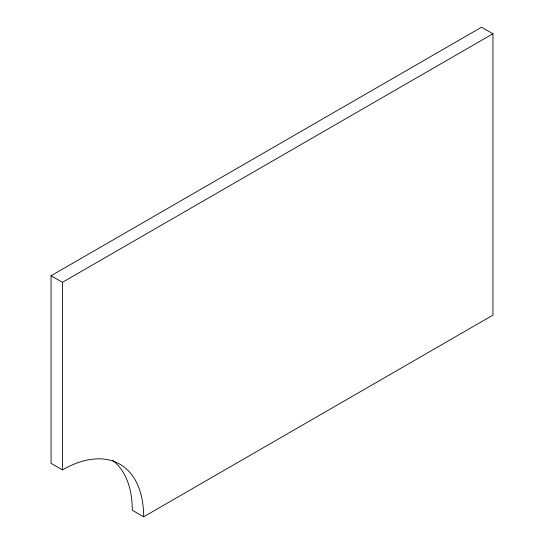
<?xml version="1.0" encoding="UTF-8"?>
<svg xmlns="http://www.w3.org/2000/svg" width="544" height="544" viewBox="0 0 544 544"><rect width="100%" height="100%" fill="white"/><g stroke="black" fill="none" stroke-linecap="round" stroke-linejoin="round"><path stroke-width="0.82" d="M143.664 516.8A114.872 66.32 -60 0 0 62.431 469.9L51.061 463.338L51.061 275.747L481.569 27.2L492.939 33.769L492.939 315.146L143.664 516.8L132.287 510.231A114.872 66.32 -60 0 0 112.452 460.265M51.061 275.747L62.431 282.316L492.939 33.769M62.431 282.316L62.431 469.9"/></g></svg>
